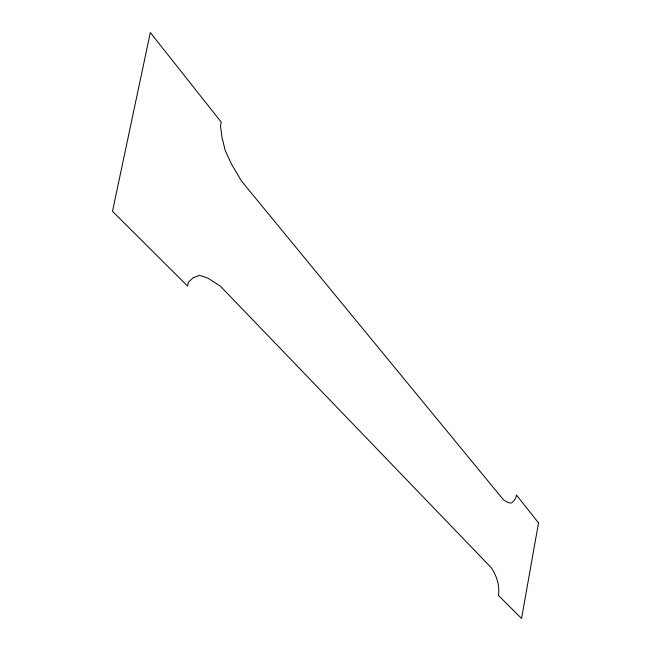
<?xml version="1.0" encoding="UTF-8"?>
<svg xmlns="http://www.w3.org/2000/svg" width="651" height="651" viewBox="0 0 651 651"><rect width="100%" height="100%" fill="white"/><g stroke="black" fill="none" stroke-linecap="round" stroke-linejoin="round"><path stroke-width="0.98" d="M538.515 522.908L521.557 618.45L498.43 595.437C499.911 585.721 496.697 575.826 491.31 567.753L220.307 286.098L208.027 278.197L199.621 275.34L193.127 277.757L188.383 282.233L187.586 286.082L112.485 211.331L150.324 32.55L221.242 122.128L220.477 125.912L221.942 137.174L225.181 150.381L231.349 163.832L241.594 181.222L503.54 499.903L508.325 502.678L511.548 503.02C513.916 500.936 516.259 498.34 516.446 495.029L538.515 522.908"/></g></svg>
